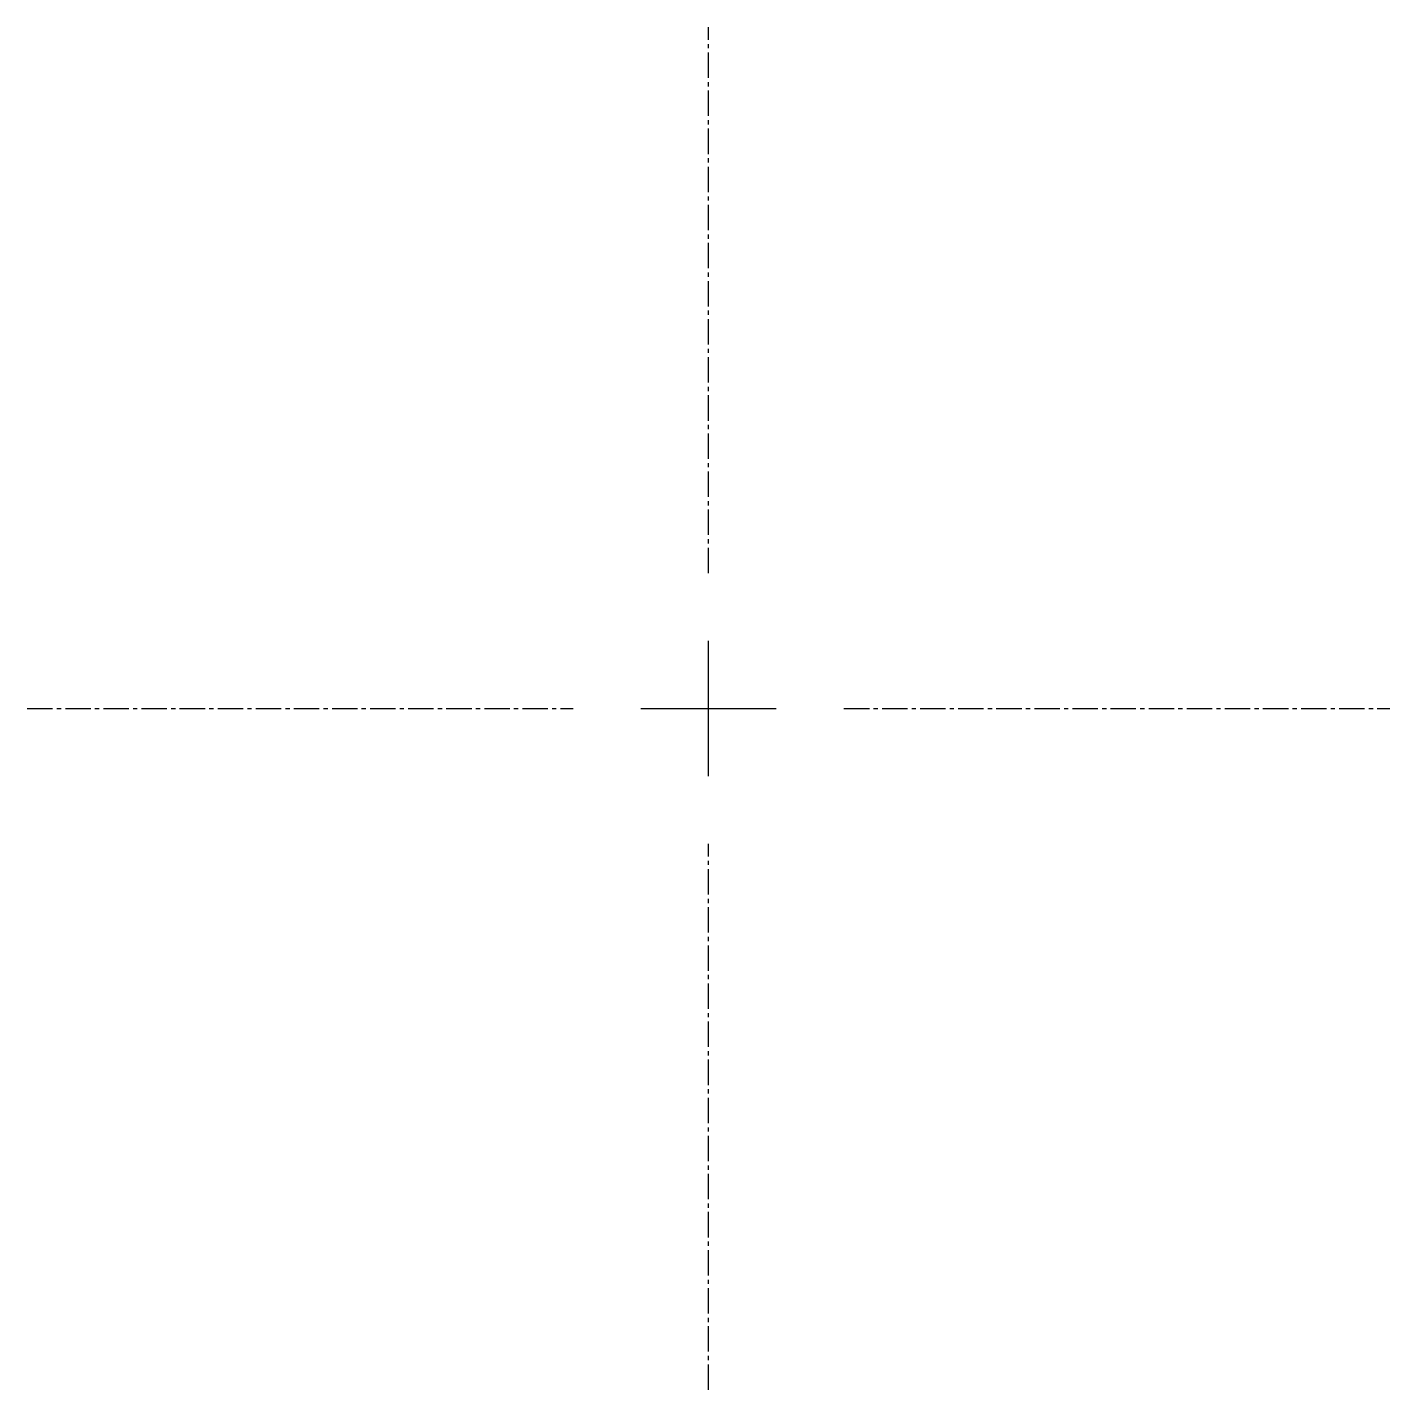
# Model space of a CAD drawing. Header units: inches. Extents: x 4.6 to 44.8, y -6.7 to 33.5.
import ezdxf

# ---------------------------------------------------------------- set-up
doc = ezdxf.new("R2010")
doc.units = ezdxf.units.IN
doc.header["$MEASUREMENT"] = 0
doc.linetypes.add('CENTER2', pattern=[1.125, 0.75, -0.125, 0.125, -0.125])
doc.layers.add('centerline', color=211, linetype='Continuous')

msp = doc.modelspace()

# ---------------------------------------------------------------- linework, layer by layer
at = {"layer": 'centerline', "linetype": 'CENTER2'}
for p, q in [((24.689, 17.404), (24.689, 33.524)), ((4.569, 13.404), (20.689, 13.404)), ((28.689, 13.404), (44.809, 13.404)), ((24.689, -6.716), (24.689, 9.404))]:
    msp.add_line(p, q, dxfattribs=at)
at = {"layer": 'centerline', "linetype": 'Continuous'}
for p, q in [((24.689, 11.404), (24.689, 15.404)), ((22.689, 13.404), (26.689, 13.404))]:
    msp.add_line(p, q, dxfattribs=at)

doc.saveas('drawing.dxf')
